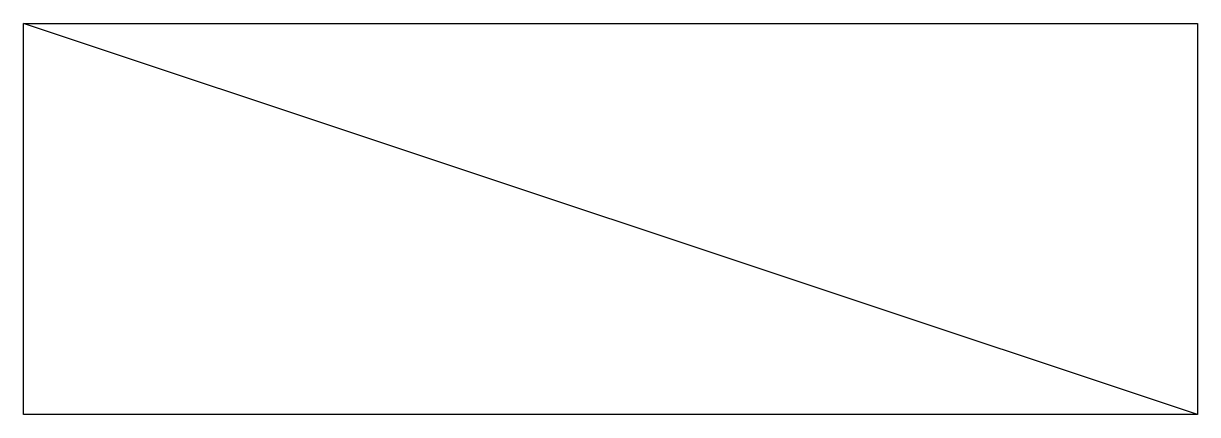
# Model space of a CAD drawing. Header units: millimetres. Extents: x -15691 to -9691, y 795 to 2795.
import ezdxf

# ---------------------------------------------------------------- set-up
doc = ezdxf.new("R2010")
doc.units = ezdxf.units.MM
doc.layers.add('LX-CAR', color=6, linetype='Continuous')

msp = doc.modelspace()

# ---------------------------------------------------------------- linework, layer by layer
at = {"layer": 'LX-CAR'}
msp.add_lwpolyline([(-9691.2, 795), (-15691.2, 2795), (-9691.2, 2795), (-9691.2, 795), (-15691.2, 795), (-15691.2, 2795)], dxfattribs=at)

doc.saveas('drawing.dxf')
